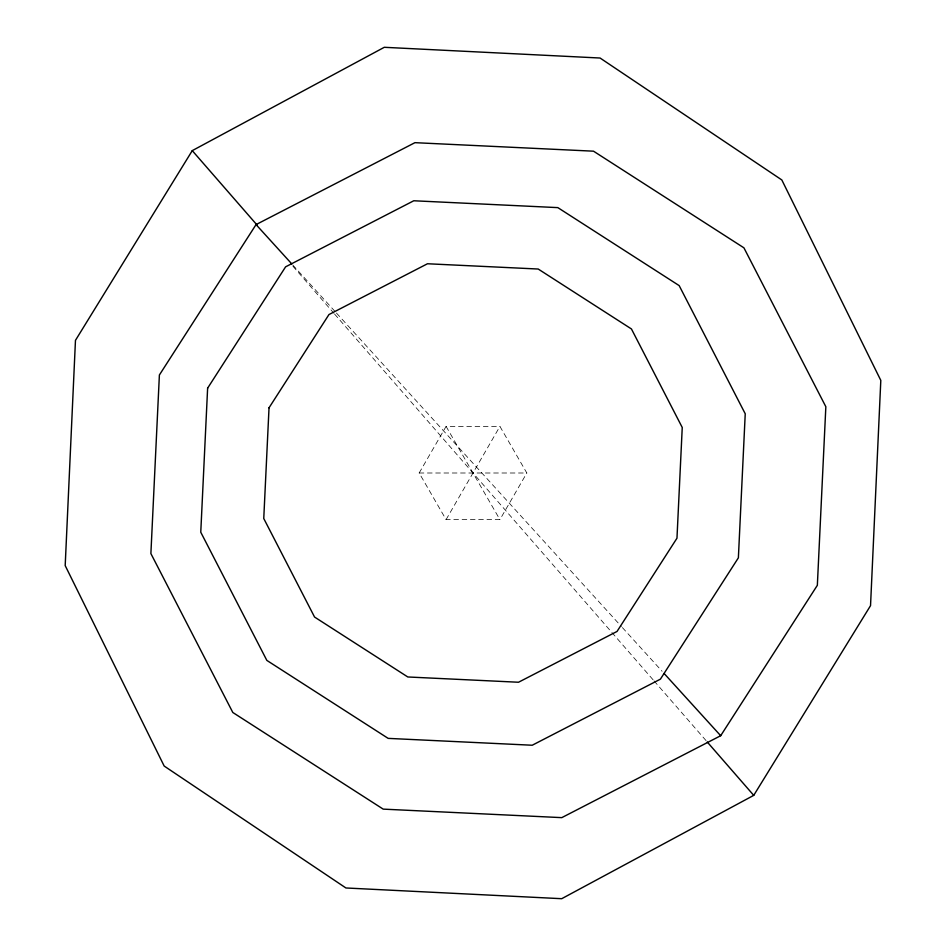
<?xml version="1.0" encoding="UTF-8"?>
<svg xmlns="http://www.w3.org/2000/svg" width="946" height="946" viewBox="0 0 946 946"><rect width="100%" height="100%" fill="white"/><g stroke="black" fill="none" stroke-linecap="round" stroke-linejoin="round"><path stroke-width="0.71" stroke-dasharray="4.73 3.55" d="M419.173 473L446.086 426.386L499.914 426.386L526.827 473L499.914 519.614L446.086 519.614L419.173 473L526.827 473M446.086 519.614L499.914 426.386M292.775 264.998L335.475 311.967M336.457 313.055L621.404 626.5M622.397 627.588L662.105 671.282M292.941 266.24L333.843 313.209M334.565 314.037L653.059 679.76M654.029 680.872L706.307 740.895M446.086 426.386L499.914 519.614"/><path stroke-width="1.42" d="M192.263 150.639L75.467 340.347L65.191 565.613L164.178 766.047L345.929 887.975L561.711 898.7L753.737 795.361L870.533 605.653L880.809 380.387L781.822 179.953L600.071 58.025L384.289 47.3L192.263 150.639L257.123 225.113M256.047 224.592L159.389 374.994L150.887 553.576L232.811 712.48L383.201 809.126L561.782 817.64L720.686 735.716L817.344 585.314L825.846 406.733L743.923 247.828L593.52 151.183L414.951 142.669L256.047 224.592L291.782 263.91M664.092 673.457L720.686 735.716M707.265 742.007L753.737 795.361M207.623 388.167L200.765 532.22L266.843 660.403L388.167 738.377L532.22 745.235L660.403 679.157L738.377 557.833L745.235 413.78L679.157 285.597L557.833 207.623L413.78 200.765L285.597 266.843L207.623 388.167M269.031 407.797L263.757 518.514L314.557 617.04L407.797 676.969L518.514 682.243L617.04 631.443L676.969 538.203L682.243 427.486L631.443 328.96L538.203 269.031L427.486 263.757L328.96 314.557L269.031 407.797"/></g></svg>
